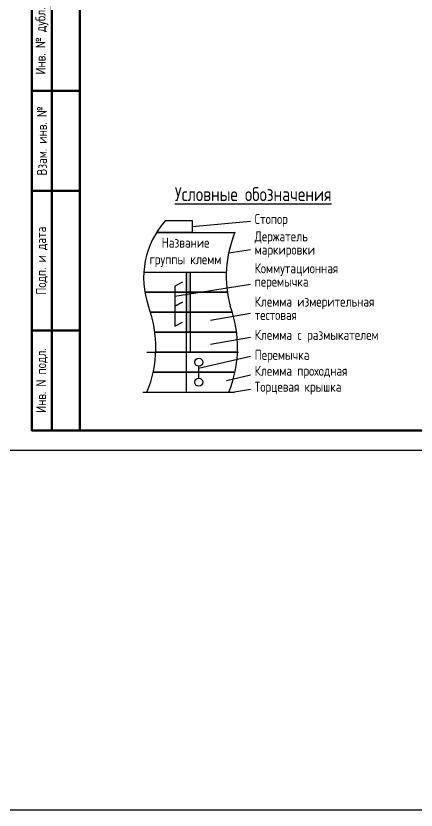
# Model space of a CAD drawing. Header units: millimetres. Extents: x -1036 to 2871, y -90 to 586.
# Drawn here: x 1684 to 1784.1, y -90 to 108.8 of the extents above; entities that cross this region are included whole.
import ezdxf

# ---------------------------------------------------------------- set-up
doc = ezdxf.new("R2010")
doc.units = ezdxf.units.MM
doc.styles.add('Gost_type_A', font='GOST_0.TTF')

# ---------------------------------------------------------------- blocks, each defined once
blk = doc.blocks.new('Штамп левый нижний')
at = {"lineweight": 50}
for points in [[(-12, 145), (-7, 145), (-7, 110), (-12, 110)], [(-7, 145), (0, 145), (0, 110), (-7, 110)], [(-12, 110), (-7, 110), (-7, 85), (-12, 85)], [(-7, 110), (0, 110), (0, 85), (-7, 85)], [(-12, 85), (-7, 85), (-7, 60), (-12, 60)], [(-7, 85), (0, 85), (0, 60), (-7, 60)], [(-12, 60), (-7, 60), (-7, 25), (-12, 25)], [(-7, 60), (0, 60), (0, 25), (-7, 25)], [(-12, 25), (-7, 25), (-7, 0), (-12, 0)], [(-7, 25), (0, 25), (0, 0), (-7, 0)]]:
    blk.add_lwpolyline(points, close=True, dxfattribs=at)
at = {"char_height": 2.5, "attachment_point": 5, "rotation": 90, "style": 'Gost_type_A'}
for s, insert, width in [('Подп. и дата', (-9.5, 127.5), 35), ('Инв. № дубл.', (-9.5, 97.5), 25), ('Взам. инв. №', (-9.5, 72.5), 25), ('Подп. и дата', (-9.5, 42.5), 35), ('Инв. N подл.', (-9.5, 12.5), 25)]:
    blk.add_mtext(s, dxfattribs=dict(at, insert=insert, width=width))

msp = doc.modelspace()

# ---------------------------------------------------------------- hatches: boundary and pattern name
h = msp.add_hatch(color=256)
h.dxf.hatch_style = 1
h.paths.add_polyline_path([(1727.71, 44.6), (1726.71, 44.6), (1726.71, 29.6), (1727.71, 29.6)])

# ---------------------------------------------------------------- linework, layer by layer
for p, q in [((1728.07, 56.1), (1742.71, 57.42)), ((1719.21, 54.6), (1738.79, 54.6)), ((1737.22, 49.45), (1742.71, 50.29)), ((1716.19, 44.6), (1736.65, 44.6)), ((1726.71, 14.6), (1726.71, 44.6)), ((1727.71, 39.6), (1727.71, 44.6)), ((1723.71, 38.6), (1742.71, 41.6)), ((1736.91, 39.6), (1716.45, 39.6)), ((1716.45, 39.6), (1736.91, 39.6)), ((1727.71, 24.6), (1727.71, 39.6)), ((1738.13, 34.6), (1717.67, 34.6)), ((1717.67, 34.6), (1738.13, 34.6)), ((1732.71, 32.6), (1742.71, 34.37)), ((1739.22, 29.6), (1718.76, 29.6)), ((1718.76, 29.6), (1739.22, 29.6)), ((1739.22, 29.6), (1718.76, 29.6)), ((1718.76, 29.6), (1739.22, 29.6)), ((1732.71, 26.6), (1742.71, 28.37)), ((1716.71, 24.6), (1739.71, 24.6)), ((1739.43, 24.6), (1718.97, 24.6)), ((1718.97, 24.6), (1739.43, 24.6)), ((1729.71, 20.6), (1742.71, 23.6)), ((1729.74, 19.6), (1729.74, 21.1)), ((1738.79, 19.6), (1718.33, 19.6)), ((1718.33, 19.6), (1738.79, 19.6)), ((1729.74, 18.1), (1729.74, 19.6)), ((1736.71, 17.56), (1742.71, 18.94)), ((1715.71, 14.6), (1738.71, 14.6)), ((1716.78, 14.6), (1737.24, 14.6)), ((1742.71, 15.27), (1738.71, 14.6))]:
    msp.add_line(p, q)
for points in [[(-1036, 586), (2871, 586), (2871, -90), (-1036, -90)], [(1977, 420), (1977, 0), (1680, 0), (1680, 420)]]:
    msp.add_lwpolyline(points, close=True)
at = {"lineweight": 50}
msp.add_lwpolyline([(1972, 415), (1972, 5), (1700, 5), (1700, 415)], close=True, dxfattribs=at)
for points in [[(1721.46, 57.6), (1728.07, 57.6), (1728.07, 54.6), (1719.21, 54.6)], [(1725.71, 42.1), (1723.71, 41.1), (1723.71, 36.1), (1725.71, 37.1)], [(1725.71, 37.1), (1723.71, 36.1), (1723.71, 31.1), (1725.71, 32.1)]]:
    msp.add_lwpolyline(points)
for centre in [(1729.74, 22.1), (1729.74, 17.1)]:
    msp.add_circle(centre, 1)
for centre, radius, start, end in [((1737.55, 43.2), 21.6, 138.181, 199.2333), ((1765.64, 43.61), 29.02, 157.7321, 195.0211), ((1689.46, 25.83), 29.54, 337.6521, 20.3143), ((1709.92, 25.83), 29.54, 337.6521, 20.3143)]:
    msp.add_arc(centre, radius, start, end)

# ---------------------------------------------------------------- block references
at = {"color": 1}
msp.add_blockref('Штамп левый нижний', (1700, 5), dxfattribs=at)

# ---------------------------------------------------------------- texts
at = {"attachment_point": 5, "style": 'Gost_type_A'}
for s, insert, char_height, width in [('{\\LУсловные обозначения}', (1743.35, 64.16), 3.5, 75), ('Название группы клемм', (1726.42, 49.6), 2.5, 20.4592)]:
    msp.add_mtext(s, dxfattribs=dict(at, insert=insert, char_height=char_height, width=width))
at = {"char_height": 2.5, "attachment_point": 4, "line_spacing_factor": 0.8, "style": 'Gost_type_A'}
for s, insert, width in [('Стопор', (1743.71, 57.6), 44), ('Держатель\\Pмаркировки', (1743.71, 51.6), 38.7538), ('Коммутационная\\Pперемычка', (1743.71, 43.6), 44), ('Клемма измерительная\\Pтестовая', (1743.71, 35.6), 55.1103), ('Клемма c размыкателем', (1743.71, 28.6), 55.1103), ('Перемычка', (1743.71, 23.6), 49.9213), ('Клемма проходная', (1743.71, 19.6), 44), ('Торцевая крышка', (1743.71, 15.6), 44)]:
    msp.add_mtext(s, dxfattribs=dict(at, insert=insert, width=width))

doc.saveas('drawing.dxf')
